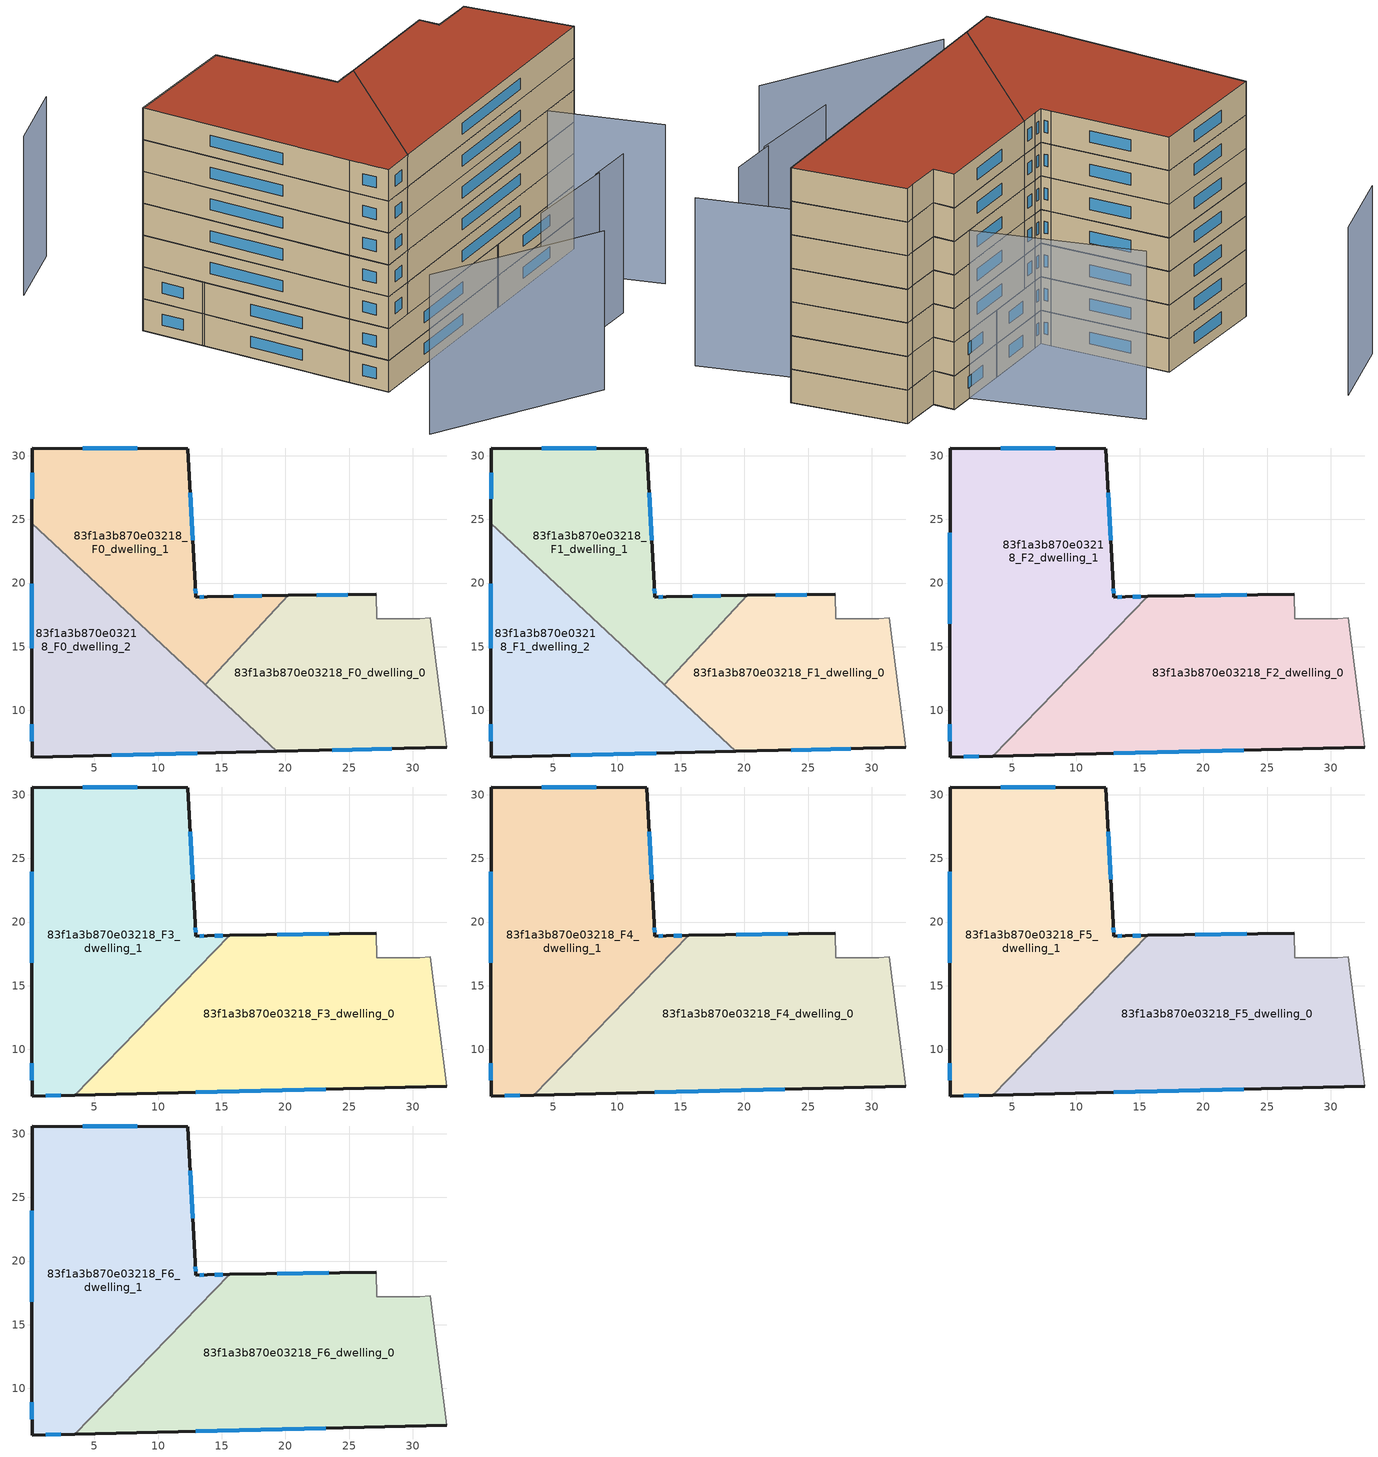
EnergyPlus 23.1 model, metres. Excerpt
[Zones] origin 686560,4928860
83f1a3b870e03218_F0_dwelling_0
 floor ground (EU_floor_Construction): 32.69,7.09 31.36,17.26 30.55,17.21 27.16,17.2 27.13,19.14 20.22,19.03 13.69,12.03 19.32,6.78 z0
 wall outside (EU_wall_Construction): 32.69,7.09 19.32,6.78 / 20.22,19.03 27.13,19.14 z0:3
 wall adiabatic (EU_wall_Construction): 27.13,19.14 27.16,17.2 30.55,17.21 31.36,17.26 32.69,7.09 z0:3
 wall to 83f1a3b870e03218_F0_dwelling_1 (EU_wall_Construction): 13.69,12.03 20.22,19.03 z0:3
 wall to 83f1a3b870e03218_F0_dwelling_2 (EU_wall_Construction): 19.32,6.78 13.69,12.03 z0:3
 window (EU_Window_Construction): 28.34,6.99 23.67,6.88 / 22.47,19.06 24.88,19.1 z0.98:2.02
83f1a3b870e03218_F0_dwelling_1
 floor ground (EU_floor_Construction): 13.69,12.03 20.22,19.03 13.87,18.92 12.96,18.9 12.92,19.88 12.34,30.57 0.11,30.61 0.1,24.69 z0
 wall outside (EU_wall_Construction): 0.1,24.69 0.11,30.61 12.34,30.57 12.92,19.88 12.96,18.9 13.87,18.92 20.22,19.03 z0:3
 wall to 83f1a3b870e03218_F0_dwelling_2 (EU_wall_Construction): 13.69,12.03 0.1,24.69 z0:3
 window (EU_Window_Construction): 0.1,26.62 0.11,28.69 / 4.09,30.6 8.37,30.58 / 12.53,27.09 12.74,23.36 / 12.94,19.56 12.95,19.22 / 13.26,18.91 13.58,18.91 / 15.94,18.96 18.15,18.99 z0.98:2.02
83f1a3b870e03218_F0_dwelling_2
 floor ground (EU_floor_Construction): 19.32,6.78 0.1,24.69 0.06,10.15 0.1,6.34 z0
 wall outside (EU_wall_Construction): 19.32,6.78 0.1,6.34 0.06,10.15 0.1,24.69 z0:3
 window (EU_Window_Construction): 13.07,6.64 6.35,6.48 / 0.09,7.58 0.08,8.91 / 0.08,14.88 0.09,19.96 z0.98:2.02
83f1a3b870e03218_F1_dwelling_0
 floor to 83f1a3b870e03218_F0_dwelling_0 (EU_floor_Construction): 32.69,7.09 31.36,17.26 30.55,17.21 27.16,17.2 27.13,19.14 20.22,19.03 13.69,12.03 19.32,6.78 z3
 wall outside (EU_wall_Construction): 32.69,7.09 19.32,6.78 / 20.22,19.03 27.13,19.14 z3:6
 wall adiabatic (EU_wall_Construction): 27.13,19.14 27.16,17.2 30.55,17.21 31.36,17.26 32.69,7.09 z3:6
 wall to 83f1a3b870e03218_F1_dwelling_1 (EU_wall_Construction): 13.69,12.03 20.22,19.03 z3:6
 wall to 83f1a3b870e03218_F1_dwelling_2 (EU_wall_Construction): 19.32,6.78 13.69,12.03 z3:6
 window (EU_Window_Construction): 28.34,6.99 23.67,6.88 / 22.47,19.06 24.88,19.1 z3.98:5.02
83f1a3b870e03218_F1_dwelling_1
 floor to 83f1a3b870e03218_F0_dwelling_1 (EU_floor_Construction): 13.69,12.03 20.22,19.03 13.87,18.92 12.96,18.9 12.92,19.88 12.34,30.57 0.11,30.61 0.1,24.69 z3
 wall outside (EU_wall_Construction): 0.1,24.69 0.11,30.61 12.34,30.57 12.92,19.88 12.96,18.9 13.87,18.92 20.22,19.03 z3:6
 wall to 83f1a3b870e03218_F1_dwelling_2 (EU_wall_Construction): 13.69,12.03 0.1,24.69 z3:6
 window (EU_Window_Construction): 0.1,26.62 0.11,28.69 / 4.09,30.6 8.37,30.58 / 12.53,27.09 12.74,23.36 / 12.94,19.56 12.95,19.22 / 13.26,18.91 13.58,18.91 / 15.94,18.96 18.15,18.99 z3.98:5.02
83f1a3b870e03218_F1_dwelling_2
 floor to 83f1a3b870e03218_F0_dwelling_2 (EU_floor_Construction): 19.32,6.78 0.1,24.69 0.06,10.15 0.1,6.34 z3
 wall outside (EU_wall_Construction): 19.32,6.78 0.1,6.34 0.06,10.15 0.1,24.69 z3:6
 window (EU_Window_Construction): 13.07,6.64 6.35,6.48 / 0.09,7.58 0.08,8.91 / 0.08,14.88 0.09,19.96 z3.98:5.02
83f1a3b870e03218_F2_dwelling_0
 floor to 83f1a3b870e03218_F1_dwelling_0 (EU_floor_Construction): 32.69,7.09 31.36,17.26 30.55,17.21 27.16,17.2 27.13,19.14 20.22,19.03 13.69,12.03 19.32,6.78 z6
 floor to 83f1a3b870e03218_F1_dwelling_1 (EU_floor_Construction): 13.69,12.03 20.22,19.03 15.64,18.95 11.18,14.36 z6
 floor to 83f1a3b870e03218_F1_dwelling_2 (EU_floor_Construction): 19.32,6.78 11.18,14.36 3.46,6.42 z6
 wall outside (EU_wall_Construction): 32.69,7.09 3.46,6.42 / 15.64,18.95 27.13,19.14 z6:9
 wall adiabatic (EU_wall_Construction): 27.13,19.14 27.16,17.2 30.55,17.21 31.36,17.26 32.69,7.09 z6:9
 wall to 83f1a3b870e03218_F2_dwelling_1 (EU_wall_Construction): 3.46,6.42 15.64,18.95 z6:9
 window (EU_Window_Construction): 23.19,6.87 12.97,6.64 / 19.38,19.01 23.4,19.08 z6.98:8.02
83f1a3b870e03218_F2_dwelling_1
 floor to 83f1a3b870e03218_F1_dwelling_1 (EU_floor_Construction): 11.18,14.36 15.64,18.95 13.87,18.92 12.96,18.9 12.92,19.88 12.34,30.57 0.11,30.61 0.1,24.69 z6
 floor to 83f1a3b870e03218_F1_dwelling_2 (EU_floor_Construction): 3.46,6.42 11.18,14.36 0.1,24.69 0.06,10.15 0.1,6.34 z6
 wall outside (EU_wall_Construction): 3.46,6.42 0.1,6.34 0.06,10.15 0.11,30.61 12.34,30.57 12.92,19.88 12.96,18.9 13.87,18.92 15.64,18.95 z6:9
 window (EU_Window_Construction): 4.09,30.6 8.37,30.58 / 12.53,27.09 12.74,23.36 / 12.94,19.56 12.95,19.22 / 13.26,18.91 13.58,18.91 / 14.45,18.93 15.07,18.94 / 2.37,6.39 1.2,6.37 / 0.09,7.58 0.08,8.91 / 0.08,16.8 0.1,23.96 z6.98:8.02
83f1a3b870e03218_F3_dwelling_0
 floor to 83f1a3b870e03218_F2_dwelling_0 (EU_floor_Construction): 32.69,7.09 31.36,17.26 30.55,17.21 27.16,17.2 27.13,19.14 15.64,18.95 3.46,6.42 z9
 wall outside (EU_wall_Construction): 32.69,7.09 3.46,6.42 / 15.64,18.95 27.13,19.14 z9:12
 wall adiabatic (EU_wall_Construction): 27.13,19.14 27.16,17.2 30.55,17.21 31.36,17.26 32.69,7.09 z9:12
 wall to 83f1a3b870e03218_F3_dwelling_1 (EU_wall_Construction): 3.46,6.42 15.64,18.95 z9:12
 window (EU_Window_Construction): 23.19,6.87 12.97,6.64 / 19.38,19.01 23.4,19.08 z9.98:11.02
83f1a3b870e03218_F3_dwelling_1
 floor to 83f1a3b870e03218_F2_dwelling_1 (EU_floor_Construction): 3.46,6.42 15.64,18.95 13.87,18.92 12.96,18.9 12.92,19.88 12.34,30.57 0.11,30.61 0.06,10.15 0.1,6.34 z9
 wall outside (EU_wall_Construction): 3.46,6.42 0.1,6.34 0.06,10.15 0.11,30.61 12.34,30.57 12.92,19.88 12.96,18.9 13.87,18.92 15.64,18.95 z9:12
 window (EU_Window_Construction): 4.09,30.6 8.37,30.58 / 12.53,27.09 12.74,23.36 / 12.94,19.56 12.95,19.22 / 13.26,18.91 13.58,18.91 / 14.45,18.93 15.07,18.94 / 2.37,6.39 1.2,6.37 / 0.09,7.58 0.08,8.91 / 0.08,16.8 0.1,23.96 z9.98:11.02
83f1a3b870e03218_F4_dwelling_0
 floor to 83f1a3b870e03218_F3_dwelling_0 (EU_floor_Construction): 32.69,7.09 31.36,17.26 30.55,17.21 27.16,17.2 27.13,19.14 15.64,18.95 3.46,6.42 z12
 wall outside (EU_wall_Construction): 32.69,7.09 3.46,6.42 / 15.64,18.95 27.13,19.14 z12:15
 wall adiabatic (EU_wall_Construction): 27.13,19.14 27.16,17.2 30.55,17.21 31.36,17.26 32.69,7.09 z12:15
 wall to 83f1a3b870e03218_F4_dwelling_1 (EU_wall_Construction): 3.46,6.42 15.64,18.95 z12:15
 window (EU_Window_Construction): 23.19,6.87 12.97,6.64 / 19.38,19.01 23.4,19.08 z12.98:14.02
83f1a3b870e03218_F4_dwelling_1
 floor to 83f1a3b870e03218_F3_dwelling_1 (EU_floor_Construction): 3.46,6.42 15.64,18.95 13.87,18.92 12.96,18.9 12.92,19.88 12.34,30.57 0.11,30.61 0.06,10.15 0.1,6.34 z12
 wall outside (EU_wall_Construction): 3.46,6.42 0.1,6.34 0.06,10.15 0.11,30.61 12.34,30.57 12.92,19.88 12.96,18.9 13.87,18.92 15.64,18.95 z12:15
 window (EU_Window_Construction): 4.09,30.6 8.37,30.58 / 12.53,27.09 12.74,23.36 / 12.94,19.56 12.95,19.22 / 13.26,18.91 13.58,18.91 / 14.45,18.93 15.07,18.94 / 2.37,6.39 1.2,6.37 / 0.09,7.58 0.08,8.91 / 0.08,16.8 0.1,23.96 z12.98:14.02
83f1a3b870e03218_F5_dwelling_0
 floor to 83f1a3b870e03218_F4_dwelling_0 (EU_floor_Construction): 32.69,7.09 31.36,17.26 30.55,17.21 27.16,17.2 27.13,19.14 15.64,18.95 3.46,6.42 z15
 wall outside (EU_wall_Construction): 32.69,7.09 3.46,6.42 / 15.64,18.95 27.13,19.14 z15:18
 wall adiabatic (EU_wall_Construction): 27.13,19.14 27.16,17.2 30.55,17.21 31.36,17.26 32.69,7.09 z15:18
 wall to 83f1a3b870e03218_F5_dwelling_1 (EU_wall_Construction): 3.46,6.42 15.64,18.95 z15:18
 window (EU_Window_Construction): 23.19,6.87 12.97,6.64 / 19.38,19.01 23.4,19.08 z15.98:17.02
83f1a3b870e03218_F5_dwelling_1
 floor to 83f1a3b870e03218_F4_dwelling_1 (EU_floor_Construction): 3.46,6.42 15.64,18.95 13.87,18.92 12.96,18.9 12.92,19.88 12.34,30.57 0.11,30.61 0.06,10.15 0.1,6.34 z15
 wall outside (EU_wall_Construction): 3.46,6.42 0.1,6.34 0.06,10.15 0.11,30.61 12.34,30.57 12.92,19.88 12.96,18.9 13.87,18.92 15.64,18.95 z15:18
 window (EU_Window_Construction): 4.09,30.6 8.37,30.58 / 12.53,27.09 12.74,23.36 / 12.94,19.56 12.95,19.22 / 13.26,18.91 13.58,18.91 / 14.45,18.93 15.07,18.94 / 2.37,6.39 1.2,6.37 / 0.09,7.58 0.08,8.91 / 0.08,16.8 0.1,23.96 z15.98:17.02
83f1a3b870e03218_F6_dwelling_0
 floor to 83f1a3b870e03218_F5_dwelling_0 (EU_floor_Construction): 32.69,7.09 31.36,17.26 30.55,17.21 27.16,17.2 27.13,19.14 15.64,18.95 3.46,6.42 z18
 wall outside (EU_wall_Construction): 32.69,7.09 3.46,6.42 / 15.64,18.95 27.13,19.14 z18:21
 wall adiabatic (EU_wall_Construction): 27.13,19.14 27.16,17.2 30.55,17.21 31.36,17.26 32.69,7.09 z18:21
 wall to 83f1a3b870e03218_F6_dwelling_1 (EU_wall_Construction): 3.46,6.42 15.64,18.95 z18:21
 window (EU_Window_Construction): 23.19,6.87 12.97,6.64 / 19.38,19.01 23.4,19.08 z18.98:20.02
 roof outside (EU_roof_Construction): 31.36,17.26 32.69,7.09 3.46,6.42 15.64,18.95 27.13,19.14 27.16,17.2 30.55,17.21 z21
83f1a3b870e03218_F6_dwelling_1
 floor to 83f1a3b870e03218_F5_dwelling_1 (EU_floor_Construction): 3.46,6.42 15.64,18.95 13.87,18.92 12.96,18.9 12.92,19.88 12.34,30.57 0.11,30.61 0.06,10.15 0.1,6.34 z18
 wall outside (EU_wall_Construction): 3.46,6.42 0.1,6.34 0.06,10.15 0.11,30.61 12.34,30.57 12.92,19.88 12.96,18.9 13.87,18.92 15.64,18.95 z18:21
 window (EU_Window_Construction): 4.09,30.6 8.37,30.58 / 12.53,27.09 12.74,23.36 / 12.94,19.56 12.95,19.22 / 13.26,18.91 13.58,18.91 / 14.45,18.93 15.07,18.94 / 2.37,6.39 1.2,6.37 / 0.09,7.58 0.08,8.91 / 0.08,16.8 0.1,23.96 z18.98:20.02
 roof outside (EU_roof_Construction): 12.34,30.57 12.92,19.88 12.96,18.9 13.87,18.92 15.64,18.95 3.46,6.42 0.1,6.34 0.06,10.15 0.11,30.61 z21
shading: -5.28,-0.84 9.77,-9.25 / 19.14,-2.92 23.8,-2.95 / 10.12,-2.83 19.49,-3.1 / 30.59,-3.08 20.87,33.38 / 8.73,45.19 1.06,42.91 z0:15
[Building]
EU S2 Campaign: North Axis=0; Terrain=City; Solar Distribution=FullExterior
[Site:Location]
Bologna: Latitude=44.5; Longitude=11.25; Time Zone=1; Elevation=37
[SizingPeriod:WeatherFileDays]
AnnualSizingPeriod: Begin Month=1; Begin Day of Month=1; End Month=12; End Day of Month=31; Day of Week for Start Day=Monday; Use Weather File Daylight Saving Period=No; Use Weather File Rain and Snow Indicators=No
[MATERIAL]
EU_InternalMass_Material: Roughness=MediumRough; Thickness=0.1; Conductivity=1; Density=1800; Specific Heat=900; Thermal Absorptance=0.9; Solar Absorptance=0.7; Visible Absorptance=0.7
[MATERIAL:NOMASS] Roughness=MediumRough; Thermal Absorptance=0.9; Solar Absorptance=0.7; Visible Absorptance=0.7
Name | Thermal Resistance
EU_wall_NoMass | 0.905828
EU_roof_NoMass | 0.37593
EU_floor_NoMass | 0.67114
[WINDOWMATERIAL:SIMPLEGLAZINGSYSTEM]
EU_Window_SimpleGlazing: UFactor=4.52486; Solar Heat Gain Coefficient=0.85; Visible Transmittance=0.85
[CONSTRUCTION]
EU_wall_Construction: EU_wall_NoMass
EU_roof_Construction: EU_roof_NoMass
EU_floor_Construction: EU_floor_NoMass
EU_InternalMass_Construction: EU_InternalMass_Material
EU_Window_Construction: EU_Window_SimpleGlazing
[ZONE] Type=1; Multiplier=1; Ceiling Height=autocalculate; Floor Area=autocalculate; Part of Total Floor Area=Yes
Name | Volume
83f1a3b870e03218_F0_dwelling_0; 83f1a3b870e03218_F1_dwelling_0 | 529.904
83f1a3b870e03218_F2_dwelling_0; 83f1a3b870e03218_F3_dwelling_0; 83f1a3b870e03218_F4_dwelling_0; 83f1a3b870e03218_F5_dwelling_0; 83f1a3b870e03218_F6_dwelling_0 | 794.89
83f1a3b870e03218_F0_dwelling_1; 83f1a3b870e03218_F1_dwelling_1 | 529.924
83f1a3b870e03218_F2_dwelling_1; 83f1a3b870e03218_F3_dwelling_1; 83f1a3b870e03218_F4_dwelling_1; 83f1a3b870e03218_F5_dwelling_1; 83f1a3b870e03218_F6_dwelling_1 | 794.849
83f1a3b870e03218_F0_dwelling_2; 83f1a3b870e03218_F1_dwelling_2 | 529.918
[INTERNALMASS] Construction=EU_InternalMass_Construction
Name | Zone or ZoneList | Surface Area
83f1a3b870e03218_F0_dwelling_0_EU_InternalMass | 83f1a3b870e03218_F0_dwelling_0 | 176.636
83f1a3b870e03218_F0_dwelling_1_EU_InternalMass | 83f1a3b870e03218_F0_dwelling_1 | 176.639
83f1a3b870e03218_F0_dwelling_2_EU_InternalMass | 83f1a3b870e03218_F0_dwelling_2 | 176.64
83f1a3b870e03218_F1_dwelling_0_EU_InternalMass | 83f1a3b870e03218_F1_dwelling_0 | 176.636
83f1a3b870e03218_F1_dwelling_1_EU_InternalMass | 83f1a3b870e03218_F1_dwelling_1 | 176.639
83f1a3b870e03218_F1_dwelling_2_EU_InternalMass | 83f1a3b870e03218_F1_dwelling_2 | 176.64
83f1a3b870e03218_F2_dwelling_0_EU_InternalMass | 83f1a3b870e03218_F2_dwelling_0 | 264.959
83f1a3b870e03218_F2_dwelling_1_EU_InternalMass | 83f1a3b870e03218_F2_dwelling_1 | 264.946
83f1a3b870e03218_F3_dwelling_0_EU_InternalMass | 83f1a3b870e03218_F3_dwelling_0 | 264.959
83f1a3b870e03218_F3_dwelling_1_EU_InternalMass | 83f1a3b870e03218_F3_dwelling_1 | 264.946
83f1a3b870e03218_F4_dwelling_0_EU_InternalMass | 83f1a3b870e03218_F4_dwelling_0 | 264.959
83f1a3b870e03218_F4_dwelling_1_EU_InternalMass | 83f1a3b870e03218_F4_dwelling_1 | 264.946
83f1a3b870e03218_F5_dwelling_0_EU_InternalMass | 83f1a3b870e03218_F5_dwelling_0 | 264.959
83f1a3b870e03218_F5_dwelling_1_EU_InternalMass | 83f1a3b870e03218_F5_dwelling_1 | 264.946
83f1a3b870e03218_F6_dwelling_0_EU_InternalMass | 83f1a3b870e03218_F6_dwelling_0 | 264.959
83f1a3b870e03218_F6_dwelling_1_EU_InternalMass | 83f1a3b870e03218_F6_dwelling_1 | 264.946
[OTHEREQUIPMENT] Fuel Type=Electricity; Design Level Calculation Method=Watts/Area; Power per Zone Floor Area=1; Fraction Latent=0; Fraction Radiant=0; Fraction Lost=0; Carbon Dioxide Generation Rate=0; EndUse Subcategory=EU_Step8_InternalGains
Name | Zone or ZoneList or Space or SpaceList | Schedule
EU_Step8_InternalGain_83f1a3b870e03218_F0_dwelling_0_f000 | 83f1a3b870e03218_F0_dwelling_0 | EU_Step8_GainSchedule_83f1a3b870e03218_F0_dwelling_0_f000
EU_Step8_InternalGain_83f1a3b870e03218_F0_dwelling_1_f000 | 83f1a3b870e03218_F0_dwelling_1 | EU_Step8_GainSchedule_83f1a3b870e03218_F0_dwelling_1_f000
EU_Step8_InternalGain_83f1a3b870e03218_F0_dwelling_2_f000 | 83f1a3b870e03218_F0_dwelling_2 | EU_Step8_GainSchedule_83f1a3b870e03218_F0_dwelling_2_f000
EU_Step8_InternalGain_83f1a3b870e03218_F1_dwelling_0_f000 | 83f1a3b870e03218_F1_dwelling_0 | EU_Step8_GainSchedule_83f1a3b870e03218_F1_dwelling_0_f000
EU_Step8_InternalGain_83f1a3b870e03218_F1_dwelling_1_f000 | 83f1a3b870e03218_F1_dwelling_1 | EU_Step8_GainSchedule_83f1a3b870e03218_F1_dwelling_1_f000
EU_Step8_InternalGain_83f1a3b870e03218_F1_dwelling_2_f000 | 83f1a3b870e03218_F1_dwelling_2 | EU_Step8_GainSchedule_83f1a3b870e03218_F1_dwelling_2_f000
EU_Step8_InternalGain_83f1a3b870e03218_F2_dwelling_0_f000 | 83f1a3b870e03218_F2_dwelling_0 | EU_Step8_GainSchedule_83f1a3b870e03218_F2_dwelling_0_f000
EU_Step8_InternalGain_83f1a3b870e03218_F2_dwelling_1_f000 | 83f1a3b870e03218_F2_dwelling_1 | EU_Step8_GainSchedule_83f1a3b870e03218_F2_dwelling_1_f000
EU_Step8_InternalGain_83f1a3b870e03218_F3_dwelling_0_f000 | 83f1a3b870e03218_F3_dwelling_0 | EU_Step8_GainSchedule_83f1a3b870e03218_F3_dwelling_0_f000
EU_Step8_InternalGain_83f1a3b870e03218_F3_dwelling_1_f000 | 83f1a3b870e03218_F3_dwelling_1 | EU_Step8_GainSchedule_83f1a3b870e03218_F3_dwelling_1_f000
EU_Step8_InternalGain_83f1a3b870e03218_F4_dwelling_0_f000 | 83f1a3b870e03218_F4_dwelling_0 | EU_Step8_GainSchedule_83f1a3b870e03218_F4_dwelling_0_f000
EU_Step8_InternalGain_83f1a3b870e03218_F4_dwelling_1_f000 | 83f1a3b870e03218_F4_dwelling_1 | EU_Step8_GainSchedule_83f1a3b870e03218_F4_dwelling_1_f000
EU_Step8_InternalGain_83f1a3b870e03218_F5_dwelling_0_f000 | 83f1a3b870e03218_F5_dwelling_0 | EU_Step8_GainSchedule_83f1a3b870e03218_F5_dwelling_0_f000
EU_Step8_InternalGain_83f1a3b870e03218_F5_dwelling_1_f000 | 83f1a3b870e03218_F5_dwelling_1 | EU_Step8_GainSchedule_83f1a3b870e03218_F5_dwelling_1_f000
EU_Step8_InternalGain_83f1a3b870e03218_F6_dwelling_0_f000 | 83f1a3b870e03218_F6_dwelling_0 | EU_Step8_GainSchedule_83f1a3b870e03218_F6_dwelling_0_f000
EU_Step8_InternalGain_83f1a3b870e03218_F6_dwelling_1_f000 | 83f1a3b870e03218_F6_dwelling_1 | EU_Step8_GainSchedule_83f1a3b870e03218_F6_dwelling_1_f000
[ZONEVENTILATION:DESIGNFLOWRATE] Schedule=EU_AlwaysOn; Design Flow Rate Calculation Method=AirChanges/Hour; Air Changes per Hour=0.73129; Ventilation Type=Natural; Fan Pressure Rise=0; Fan Total Efficiency=1; Constant Term Coefficient=1; Temperature Term Coefficient=0; Velocity Term Coefficient=0; Velocity Squared Term Coefficient=0; Minimum Indoor Temperature=-100; Maximum Indoor Temperature=100; Delta Temperature=-100; Minimum Outdoor Temperature=-100; Maximum Outdoor Temperature=100; Maximum Wind Speed=40
Name | Zone or ZoneList or Space or SpaceList
EU_ConstantAir_83f1a3b870e03218_F0_dwelling_0 | 83f1a3b870e03218_F0_dwelling_0
EU_ConstantAir_83f1a3b870e03218_F0_dwelling_1 | 83f1a3b870e03218_F0_dwelling_1
EU_ConstantAir_83f1a3b870e03218_F0_dwelling_2 | 83f1a3b870e03218_F0_dwelling_2
EU_ConstantAir_83f1a3b870e03218_F1_dwelling_0 | 83f1a3b870e03218_F1_dwelling_0
EU_ConstantAir_83f1a3b870e03218_F1_dwelling_1 | 83f1a3b870e03218_F1_dwelling_1
EU_ConstantAir_83f1a3b870e03218_F1_dwelling_2 | 83f1a3b870e03218_F1_dwelling_2
EU_ConstantAir_83f1a3b870e03218_F2_dwelling_0 | 83f1a3b870e03218_F2_dwelling_0
EU_ConstantAir_83f1a3b870e03218_F2_dwelling_1 | 83f1a3b870e03218_F2_dwelling_1
EU_ConstantAir_83f1a3b870e03218_F3_dwelling_0 | 83f1a3b870e03218_F3_dwelling_0
EU_ConstantAir_83f1a3b870e03218_F3_dwelling_1 | 83f1a3b870e03218_F3_dwelling_1
EU_ConstantAir_83f1a3b870e03218_F4_dwelling_0 | 83f1a3b870e03218_F4_dwelling_0
EU_ConstantAir_83f1a3b870e03218_F4_dwelling_1 | 83f1a3b870e03218_F4_dwelling_1
EU_ConstantAir_83f1a3b870e03218_F5_dwelling_0 | 83f1a3b870e03218_F5_dwelling_0
EU_ConstantAir_83f1a3b870e03218_F5_dwelling_1 | 83f1a3b870e03218_F5_dwelling_1
EU_ConstantAir_83f1a3b870e03218_F6_dwelling_0 | 83f1a3b870e03218_F6_dwelling_0
EU_ConstantAir_83f1a3b870e03218_F6_dwelling_1 | 83f1a3b870e03218_F6_dwelling_1
[HVACTEMPLATE:THERMOSTAT] Constant Heating Setpoint=20; Constant Cooling Setpoint=50
EU_HeatOnly_83f1a3b870e03218_F0_dwelling_0; EU_HeatOnly_83f1a3b870e03218_F0_dwelling_1; EU_HeatOnly_83f1a3b870e03218_F0_dwelling_2; EU_HeatOnly_83f1a3b870e03218_F1_dwelling_0; EU_HeatOnly_83f1a3b870e03218_F1_dwelling_1; EU_HeatOnly_83f1a3b870e03218_F1_dwelling_2; EU_HeatOnly_83f1a3b870e03218_F2_dwelling_0; EU_HeatOnly_83f1a3b870e03218_F2_dwelling_1; EU_HeatOnly_83f1a3b870e03218_F3_dwelling_0; EU_HeatOnly_83f1a3b870e03218_F3_dwelling_1; EU_HeatOnly_83f1a3b870e03218_F4_dwelling_0; EU_HeatOnly_83f1a3b870e03218_F4_dwelling_1; EU_HeatOnly_83f1a3b870e03218_F5_dwelling_0; EU_HeatOnly_83f1a3b870e03218_F5_dwelling_1; EU_HeatOnly_83f1a3b870e03218_F6_dwelling_0; EU_HeatOnly_83f1a3b870e03218_F6_dwelling_1
[HVACTEMPLATE:ZONE:IDEALLOADSAIRSYSTEM] System Availability Schedule=EU_AlwaysOn; Maximum Heating Supply Air Temperature=50; Minimum Cooling Supply Air Temperature=13; Maximum Heating Supply Air Humidity Ratio=0.0156; Minimum Cooling Supply Air Humidity Ratio=0.0077; Heating Limit=NoLimit; Cooling Limit=NoLimit; Heating Availability Schedule=EU_AlwaysOn; Cooling Availability Schedule=EU_CoolingOff; Dehumidification Control Type=ConstantSensibleHeatRatio; Cooling Sensible Heat Ratio=0.7; Dehumidification Setpoint=60; Humidification Control Type=None; Humidification Setpoint=30; Outdoor Air Method=None; Outdoor Air Flow Rate per Person=0.00944; Outdoor Air Flow Rate per Zone Floor Area=0; Outdoor Air Flow Rate per Zone=0; Demand Controlled Ventilation Type=None; Outdoor Air Economizer Type=NoEconomizer; Heat Recovery Type=None; Sensible Heat Recovery Effectiveness=0.7; Latent Heat Recovery Effectiveness=0.65
Name | Template Thermostat
83f1a3b870e03218_F0_dwelling_0 | EU_HeatOnly_83f1a3b870e03218_F0_dwelling_0
83f1a3b870e03218_F0_dwelling_1 | EU_HeatOnly_83f1a3b870e03218_F0_dwelling_1
83f1a3b870e03218_F0_dwelling_2 | EU_HeatOnly_83f1a3b870e03218_F0_dwelling_2
83f1a3b870e03218_F1_dwelling_0 | EU_HeatOnly_83f1a3b870e03218_F1_dwelling_0
83f1a3b870e03218_F1_dwelling_1 | EU_HeatOnly_83f1a3b870e03218_F1_dwelling_1
83f1a3b870e03218_F1_dwelling_2 | EU_HeatOnly_83f1a3b870e03218_F1_dwelling_2
83f1a3b870e03218_F2_dwelling_0 | EU_HeatOnly_83f1a3b870e03218_F2_dwelling_0
83f1a3b870e03218_F2_dwelling_1 | EU_HeatOnly_83f1a3b870e03218_F2_dwelling_1
83f1a3b870e03218_F3_dwelling_0 | EU_HeatOnly_83f1a3b870e03218_F3_dwelling_0
83f1a3b870e03218_F3_dwelling_1 | EU_HeatOnly_83f1a3b870e03218_F3_dwelling_1
83f1a3b870e03218_F4_dwelling_0 | EU_HeatOnly_83f1a3b870e03218_F4_dwelling_0
83f1a3b870e03218_F4_dwelling_1 | EU_HeatOnly_83f1a3b870e03218_F4_dwelling_1
83f1a3b870e03218_F5_dwelling_0 | EU_HeatOnly_83f1a3b870e03218_F5_dwelling_0
83f1a3b870e03218_F5_dwelling_1 | EU_HeatOnly_83f1a3b870e03218_F5_dwelling_1
83f1a3b870e03218_F6_dwelling_0 | EU_HeatOnly_83f1a3b870e03218_F6_dwelling_0
83f1a3b870e03218_F6_dwelling_1 | EU_HeatOnly_83f1a3b870e03218_F6_dwelling_1
[SIZING:ZONE] Zone Cooling Design Supply Air Temperature Input Method=SupplyAirTemperature; Zone Cooling Design Supply Air Temperature=13; Zone Heating Design Supply Air Temperature Input Method=SupplyAirTemperature; Zone Heating Design Supply Air Temperature=50; Zone Cooling Design Supply Air Humidity Ratio=0.008; Zone Heating Design Supply Air Humidity Ratio=0.008; Cooling Design Air Flow Method=DesignDay; Cooling Design Air Flow Rate=0; Cooling Minimum Air Flow per Zone Floor Area=0.000762; Cooling Minimum Air Flow=0; Cooling Minimum Air Flow Fraction=0.2; Heating Design Air Flow Method=DesignDay; Heating Design Air Flow Rate=0; Heating Maximum Air Flow per Zone Floor Area=0.002032; Heating Maximum Air Flow=0.141576; Heating Maximum Air Flow Fraction=0.3; Account for Dedicated Outdoor Air System=No; Dedicated Outdoor Air System Control Strategy=NeutralSupplyAir; Dedicated Outdoor Air Low Setpoint Temperature for Design=autosize; Dedicated Outdoor Air High Setpoint Temperature for Design=autosize; Zone Load Sizing Method=Sensible Load Only No Latent Load; Zone Latent Cooling Design Supply Air Humidity Ratio Input Method=HumidityRatioDifference; Zone Cooling Design Supply Air Humidity Ratio Difference=0.005; Zone Latent Heating Design Supply Air Humidity Ratio Input Method=HumidityRatioDifference; Zone Humidification Design Supply Air Humidity Ratio Difference=0.005
83f1a3b870e03218_F0_dwelling_0; 83f1a3b870e03218_F0_dwelling_1; 83f1a3b870e03218_F0_dwelling_2; 83f1a3b870e03218_F1_dwelling_0; 83f1a3b870e03218_F1_dwelling_1; 83f1a3b870e03218_F1_dwelling_2; 83f1a3b870e03218_F2_dwelling_0; 83f1a3b870e03218_F2_dwelling_1; 83f1a3b870e03218_F3_dwelling_0; 83f1a3b870e03218_F3_dwelling_1; 83f1a3b870e03218_F4_dwelling_0; 83f1a3b870e03218_F4_dwelling_1; 83f1a3b870e03218_F5_dwelling_0; 83f1a3b870e03218_F5_dwelling_1; 83f1a3b870e03218_F6_dwelling_0; 83f1a3b870e03218_F6_dwelling_1
[SCHEDULE:CONSTANT]
Name | Hourly Value
EU_AlwaysOn | 1
EU_CoolingOff | 0
[SCHEDULE:FILE] Column Number=1; Rows to Skip at Top=0; Number of Hours of Data=8760; Column Separator=Comma; Interpolate to Timestep=No; Minutes per Item=60; Adjust Schedule for Daylight Savings=Yes
Name | File
EU_Step8_GainSchedule_83f1a3b870e03218_F0_dwelling_0_f000 | ../../schedules/83f1a3b870e03218/83f1a3b870e03218_F0_dwelling_0_f000_gain.csv
EU_Step8_GainSchedule_83f1a3b870e03218_F0_dwelling_1_f000 | ../../schedules/83f1a3b870e03218/83f1a3b870e03218_F0_dwelling_1_f000_gain.csv
EU_Step8_GainSchedule_83f1a3b870e03218_F0_dwelling_2_f000 | ../../schedules/83f1a3b870e03218/83f1a3b870e03218_F0_dwelling_2_f000_gain.csv
EU_Step8_GainSchedule_83f1a3b870e03218_F1_dwelling_0_f000 | ../../schedules/83f1a3b870e03218/83f1a3b870e03218_F1_dwelling_0_f000_gain.csv
EU_Step8_GainSchedule_83f1a3b870e03218_F1_dwelling_1_f000 | ../../schedules/83f1a3b870e03218/83f1a3b870e03218_F1_dwelling_1_f000_gain.csv
EU_Step8_GainSchedule_83f1a3b870e03218_F1_dwelling_2_f000 | ../../schedules/83f1a3b870e03218/83f1a3b870e03218_F1_dwelling_2_f000_gain.csv
EU_Step8_GainSchedule_83f1a3b870e03218_F2_dwelling_0_f000 | ../../schedules/83f1a3b870e03218/83f1a3b870e03218_F2_dwelling_0_f000_gain.csv
EU_Step8_GainSchedule_83f1a3b870e03218_F2_dwelling_1_f000 | ../../schedules/83f1a3b870e03218/83f1a3b870e03218_F2_dwelling_1_f000_gain.csv
EU_Step8_GainSchedule_83f1a3b870e03218_F3_dwelling_0_f000 | ../../schedules/83f1a3b870e03218/83f1a3b870e03218_F3_dwelling_0_f000_gain.csv
EU_Step8_GainSchedule_83f1a3b870e03218_F3_dwelling_1_f000 | ../../schedules/83f1a3b870e03218/83f1a3b870e03218_F3_dwelling_1_f000_gain.csv
EU_Step8_GainSchedule_83f1a3b870e03218_F4_dwelling_0_f000 | ../../schedules/83f1a3b870e03218/83f1a3b870e03218_F4_dwelling_0_f000_gain.csv
EU_Step8_GainSchedule_83f1a3b870e03218_F4_dwelling_1_f000 | ../../schedules/83f1a3b870e03218/83f1a3b870e03218_F4_dwelling_1_f000_gain.csv
EU_Step8_GainSchedule_83f1a3b870e03218_F5_dwelling_0_f000 | ../../schedules/83f1a3b870e03218/83f1a3b870e03218_F5_dwelling_0_f000_gain.csv
EU_Step8_GainSchedule_83f1a3b870e03218_F5_dwelling_1_f000 | ../../schedules/83f1a3b870e03218/83f1a3b870e03218_F5_dwelling_1_f000_gain.csv
EU_Step8_GainSchedule_83f1a3b870e03218_F6_dwelling_0_f000 | ../../schedules/83f1a3b870e03218/83f1a3b870e03218_F6_dwelling_0_f000_gain.csv
EU_Step8_GainSchedule_83f1a3b870e03218_F6_dwelling_1_f000 | ../../schedules/83f1a3b870e03218/83f1a3b870e03218_F6_dwelling_1_f000_gain.csv
